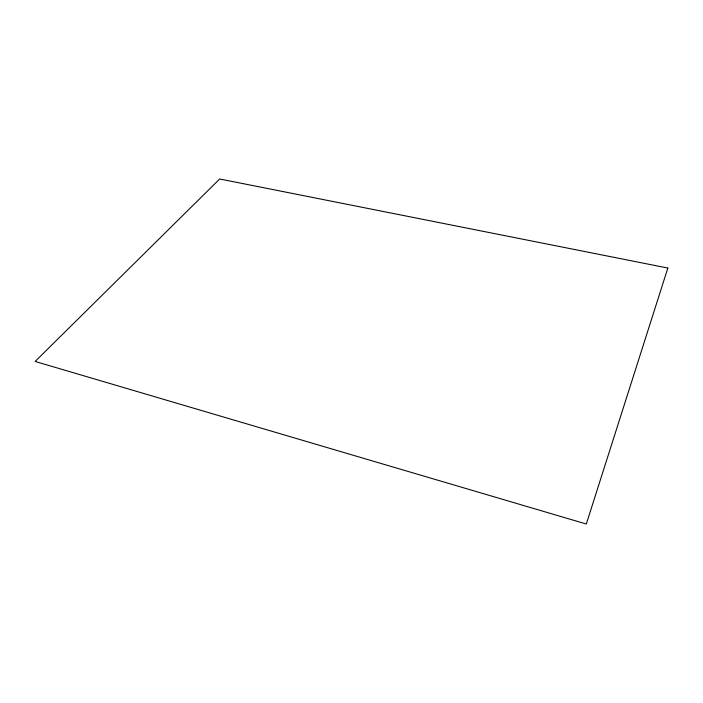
<?xml version="1.0" encoding="UTF-8"?>
<svg xmlns="http://www.w3.org/2000/svg" width="703" height="703" viewBox="0 0 703 703"><rect width="100%" height="100%" fill="white"/><g stroke="black" fill="none" stroke-linecap="round" stroke-linejoin="round"><path stroke-width="1.05" d="M667.85 268.045L586.311 524.016L35.15 361.447L219.688 178.984L667.85 268.045"/></g></svg>
